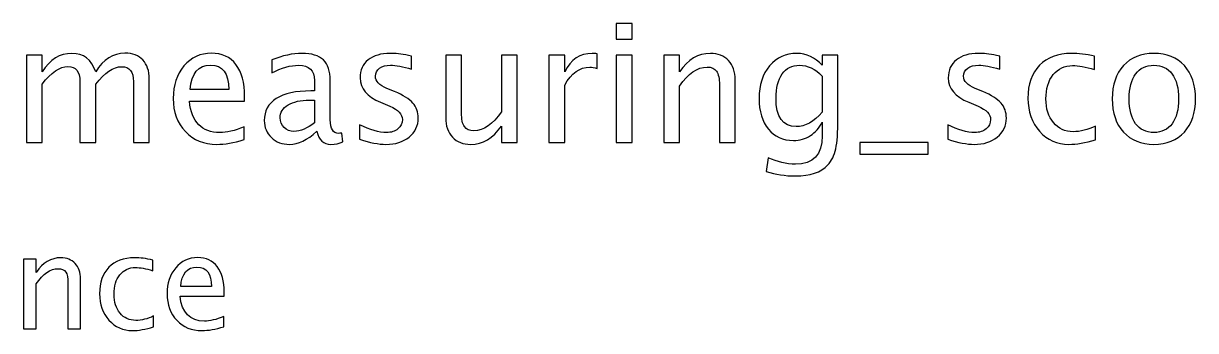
# Model space of a CAD drawing. Header units: centimetres. Extents: x -42.9 to 42.9, y -9 to 28.7.
# Drawn here: x 4.71 to 23.55, y 23.65 to 28.58 of the extents above; entities that cross this region are included whole.
import ezdxf

# ---------------------------------------------------------------- set-up
doc = ezdxf.new("R2010")
doc.units = ezdxf.units.CM
doc.header["$MEASUREMENT"] = 0
doc.layers.add('Layer 1', color=7, linetype='Continuous')

msp = doc.modelspace()

# ---------------------------------------------------------------- linework, layer by layer
at = {"layer": 'Layer 1'}
for points, knots in [([(14.23856, 28.32938), (14.23856, 28.32938), (14.23856, 28.58338), (14.23856, 28.58338), (14.23856, 28.58338), (14.23856, 28.58338), (14.49256, 28.58338), (14.49256, 28.58338), (14.49256, 28.58338), (14.49256, 28.58338), (14.49256, 28.32938), (14.49256, 28.32938), (14.49256, 28.32938), (14.49256, 28.32938), (14.23856, 28.32938), (14.23856, 28.32938)], [0, 0, 0, 0, 0.2, 0.2, 0.2, 0.2, 0.4, 0.4, 0.4, 0.4, 0.6, 0.6, 0.6, 0.6, 1, 1, 1, 1]), ([(4.75943, 26.67044), (4.75943, 26.67044), (4.75943, 28.07273), (4.75943, 28.07273), (4.75943, 28.07273), (4.75943, 28.07273), (5.01343, 28.07273), (5.01343, 28.07273), (5.01343, 28.07273), (5.01343, 28.07273), (5.01343, 27.80771), (5.01343, 27.80771), (5.01343, 27.80771), (5.13734, 28.00394), (5.29609, 28.10183), (5.49056, 28.10183), (5.49056, 28.10183), (5.67797, 28.10183), (5.80541, 28.00394), (5.87332, 27.80771), (5.87332, 27.80771), (5.99371, 28.0057), (6.1507, 28.10448), (6.3434, 28.10448), (6.3434, 28.10448), (6.46643, 28.10448), (6.56212, 28.06832), (6.63047, 27.99556), (6.63047, 27.99556), (6.69882, 27.9228), (6.73322, 27.82094), (6.73322, 27.68997), (6.73322, 27.68997), (6.73322, 27.68997), (6.73322, 26.67044), (6.73322, 26.67044), (6.73322, 26.67044), (6.73322, 26.67044), (6.47922, 26.67044), (6.47922, 26.67044), (6.47922, 26.67044), (6.47922, 26.67044), (6.47922, 27.64807), (6.47922, 27.64807), (6.47922, 27.64807), (6.47922, 27.80771), (6.41572, 27.88752), (6.28872, 27.88752), (6.28872, 27.88752), (6.15687, 27.88752), (6.0184, 27.79448), (5.87332, 27.60795), (5.87332, 27.60795), (5.87332, 27.60795), (5.87332, 26.67044), (5.87332, 26.67044), (5.87332, 26.67044), (5.87332, 26.67044), (5.61932, 26.67044), (5.61932, 26.67044), (5.61932, 26.67044), (5.61932, 26.67044), (5.61932, 27.64896), (5.61932, 27.64896), (5.61932, 27.64896), (5.61932, 27.80991), (5.55494, 27.89017), (5.42574, 27.89017), (5.42574, 27.89017), (5.29742, 27.89017), (5.15983, 27.79668), (5.01343, 27.60927), (5.01343, 27.60927), (5.01343, 27.60927), (5.01343, 26.67044), (5.01343, 26.67044), (5.01343, 26.67044), (5.01343, 26.67044), (4.75943, 26.67044), (4.75943, 26.67044)], [0, 0, 0, 0, 0.04761905, 0.04761905, 0.04761905, 0.04761905, 0.0952381, 0.0952381, 0.0952381, 0.0952381, 0.14285714, 0.14285714, 0.14285714, 0.14285714, 0.19047619, 0.19047619, 0.19047619, 0.19047619, 0.23809524, 0.23809524, 0.23809524, 0.23809524, 0.28571429, 0.28571429, 0.28571429, 0.28571429, 0.33333333, 0.33333333, 0.33333333, 0.33333333, 0.38095238, 0.38095238, 0.38095238, 0.38095238, 0.42857143, 0.42857143, 0.42857143, 0.42857143, 0.47619048, 0.47619048, 0.47619048, 0.47619048, 0.52380952, 0.52380952, 0.52380952, 0.52380952, 0.57142857, 0.57142857, 0.57142857, 0.57142857, 0.61904762, 0.61904762, 0.61904762, 0.61904762, 0.66666667, 0.66666667, 0.66666667, 0.66666667, 0.71428571, 0.71428571, 0.71428571, 0.71428571, 0.76190476, 0.76190476, 0.76190476, 0.76190476, 0.80952381, 0.80952381, 0.80952381, 0.80952381, 0.85714286, 0.85714286, 0.85714286, 0.85714286, 0.9047619, 0.9047619, 0.9047619, 0.9047619, 1, 1, 1, 1]), ([(8.25898, 26.71542), (8.08832, 26.66427), (7.94236, 26.63869), (7.82065, 26.63869), (7.82065, 26.63869), (7.61295, 26.63869), (7.44406, 26.70748), (7.31398, 26.84462), (7.31398, 26.84462), (7.18389, 26.98177), (7.11862, 27.15948), (7.11862, 27.3782), (7.11862, 27.3782), (7.11862, 27.59031), (7.17595, 27.76449), (7.29104, 27.90075), (7.29104, 27.90075), (7.40614, 28.03657), (7.55342, 28.10448), (7.7329, 28.10448), (7.7329, 28.10448), (7.90267, 28.10448), (8.03408, 28.04407), (8.12669, 27.92324), (8.12669, 27.92324), (8.21929, 27.80241), (8.26559, 27.63132), (8.26559, 27.40951), (8.26559, 27.40951), (8.26559, 27.40951), (8.26427, 27.3319), (8.26427, 27.3319), (8.26427, 27.3319), (8.26427, 27.3319), (7.37792, 27.3319), (7.37792, 27.3319), (7.37792, 27.3319), (7.41496, 26.99676), (7.57856, 26.82919), (7.86828, 26.82919), (7.86828, 26.82919), (7.97455, 26.82919), (8.10464, 26.85918), (8.25898, 26.91915), (8.25898, 26.91915), (8.25898, 26.91915), (8.25898, 26.71542), (8.25898, 26.71542)], [0, 0, 0, 0, 0.07692308, 0.07692308, 0.07692308, 0.07692308, 0.15384615, 0.15384615, 0.15384615, 0.15384615, 0.23076923, 0.23076923, 0.23076923, 0.23076923, 0.30769231, 0.30769231, 0.30769231, 0.30769231, 0.38461538, 0.38461538, 0.38461538, 0.38461538, 0.46153846, 0.46153846, 0.46153846, 0.46153846, 0.53846154, 0.53846154, 0.53846154, 0.53846154, 0.61538462, 0.61538462, 0.61538462, 0.61538462, 0.69230769, 0.69230769, 0.69230769, 0.69230769, 0.76923077, 0.76923077, 0.76923077, 0.76923077, 0.84615385, 0.84615385, 0.84615385, 0.84615385, 1, 1, 1, 1]), ([(9.42667, 26.84903), (9.2741, 26.7088), (9.12725, 26.63869), (8.98614, 26.63869), (8.98614, 26.63869), (8.87017, 26.63869), (8.77359, 26.67485), (8.69731, 26.74761), (8.69731, 26.74761), (8.62058, 26.82037), (8.58221, 26.91209), (8.58221, 27.02278), (8.58221, 27.02278), (8.58221, 27.17579), (8.64659, 27.29353), (8.77536, 27.37555), (8.77536, 27.37555), (8.90412, 27.45757), (9.08889, 27.49858), (9.32966, 27.49858), (9.32966, 27.49858), (9.32966, 27.49858), (9.38919, 27.49858), (9.38919, 27.49858), (9.38919, 27.49858), (9.38919, 27.49858), (9.38919, 27.66748), (9.38919, 27.66748), (9.38919, 27.66748), (9.38919, 27.8302), (9.30452, 27.91133), (9.13475, 27.91133), (9.13475, 27.91133), (9.00334, 27.91133), (8.85958, 27.86988), (8.70392, 27.78698), (8.70392, 27.78698), (8.70392, 27.78698), (8.70392, 27.996), (8.70392, 27.996), (8.70392, 27.996), (8.87502, 28.06656), (9.03641, 28.10183), (9.18767, 28.10183), (9.18767, 28.10183), (9.34333, 28.10183), (9.45842, 28.06656), (9.53206, 27.99556), (9.53206, 27.99556), (9.60615, 27.92456), (9.64319, 27.8152), (9.64319, 27.66748), (9.64319, 27.66748), (9.64319, 27.66748), (9.64319, 27.0338), (9.64319, 27.0338), (9.64319, 27.0338), (9.64319, 26.88872), (9.68773, 26.81596), (9.77724, 26.81596), (9.77724, 26.81596), (9.78827, 26.81596), (9.80458, 26.81772), (9.82619, 26.82125), (9.82619, 26.82125), (9.82619, 26.82125), (9.84427, 26.68014), (9.84427, 26.68014), (9.84427, 26.68014), (9.78651, 26.65236), (9.72301, 26.63869), (9.65333, 26.63869), (9.65333, 26.63869), (9.53471, 26.63869), (9.4593, 26.7088), (9.42667, 26.84903)], [0, 0, 0, 0, 0.05, 0.05, 0.05, 0.05, 0.1, 0.1, 0.1, 0.1, 0.15, 0.15, 0.15, 0.15, 0.2, 0.2, 0.2, 0.2, 0.25, 0.25, 0.25, 0.25, 0.3, 0.3, 0.3, 0.3, 0.35, 0.35, 0.35, 0.35, 0.4, 0.4, 0.4, 0.4, 0.45, 0.45, 0.45, 0.45, 0.5, 0.5, 0.5, 0.5, 0.55, 0.55, 0.55, 0.55, 0.6, 0.6, 0.6, 0.6, 0.65, 0.65, 0.65, 0.65, 0.7, 0.7, 0.7, 0.7, 0.75, 0.75, 0.75, 0.75, 0.8, 0.8, 0.8, 0.8, 0.85, 0.85, 0.85, 0.85, 0.9, 0.9, 0.9, 0.9, 1, 1, 1, 1]), ([(10.11459, 26.72071), (10.11459, 26.72071), (10.11459, 26.95354), (10.11459, 26.95354), (10.11459, 26.95354), (10.28084, 26.87064), (10.42503, 26.82919), (10.54806, 26.82919), (10.54806, 26.82919), (10.62127, 26.82919), (10.68212, 26.84903), (10.73019, 26.88872), (10.73019, 26.88872), (10.77825, 26.92797), (10.8025, 26.97736), (10.8025, 27.03689), (10.8025, 27.03689), (10.8025, 27.12376), (10.73504, 27.19564), (10.6001, 27.25252), (10.6001, 27.25252), (10.6001, 27.25252), (10.45149, 27.31558), (10.45149, 27.31558), (10.45149, 27.31558), (10.23233, 27.40642), (10.12253, 27.53783), (10.12253, 27.70849), (10.12253, 27.70849), (10.12253, 27.83064), (10.16574, 27.92677), (10.25217, 27.99688), (10.25217, 27.99688), (10.3386, 28.067), (10.45722, 28.10183), (10.6076, 28.10183), (10.6076, 28.10183), (10.68565, 28.10183), (10.78266, 28.09125), (10.89775, 28.06964), (10.89775, 28.06964), (10.89775, 28.06964), (10.95067, 28.0595), (10.95067, 28.0595), (10.95067, 28.0595), (10.95067, 28.0595), (10.95067, 27.84783), (10.95067, 27.84783), (10.95067, 27.84783), (10.80912, 27.89017), (10.69623, 27.91133), (10.612, 27.91133), (10.612, 27.91133), (10.53792, 27.91133), (10.47927, 27.89502), (10.43473, 27.86283), (10.43473, 27.86283), (10.39064, 27.83064), (10.36859, 27.78742), (10.36859, 27.73318), (10.36859, 27.73318), (10.36859, 27.65689), (10.43032, 27.59207), (10.55424, 27.5396), (10.55424, 27.5396), (10.55424, 27.5396), (10.67639, 27.488), (10.67639, 27.488), (10.67639, 27.488), (10.81485, 27.42979), (10.91275, 27.36806), (10.97007, 27.30323), (10.97007, 27.30323), (11.02784, 27.23841), (11.0565, 27.15727), (11.0565, 27.06026), (11.0565, 27.06026), (11.0565, 26.93723), (11.008, 26.83625), (10.91054, 26.75731), (10.91054, 26.75731), (10.81353, 26.67838), (10.68917, 26.63869), (10.53792, 26.63869), (10.53792, 26.63869), (10.42151, 26.63869), (10.28084, 26.66603), (10.11459, 26.72071)], [0, 0, 0, 0, 0.04347826, 0.04347826, 0.04347826, 0.04347826, 0.08695652, 0.08695652, 0.08695652, 0.08695652, 0.13043478, 0.13043478, 0.13043478, 0.13043478, 0.17391304, 0.17391304, 0.17391304, 0.17391304, 0.2173913, 0.2173913, 0.2173913, 0.2173913, 0.26086957, 0.26086957, 0.26086957, 0.26086957, 0.30434783, 0.30434783, 0.30434783, 0.30434783, 0.34782609, 0.34782609, 0.34782609, 0.34782609, 0.39130435, 0.39130435, 0.39130435, 0.39130435, 0.43478261, 0.43478261, 0.43478261, 0.43478261, 0.47826087, 0.47826087, 0.47826087, 0.47826087, 0.52173913, 0.52173913, 0.52173913, 0.52173913, 0.56521739, 0.56521739, 0.56521739, 0.56521739, 0.60869565, 0.60869565, 0.60869565, 0.60869565, 0.65217391, 0.65217391, 0.65217391, 0.65217391, 0.69565217, 0.69565217, 0.69565217, 0.69565217, 0.73913043, 0.73913043, 0.73913043, 0.73913043, 0.7826087, 0.7826087, 0.7826087, 0.7826087, 0.82608696, 0.82608696, 0.82608696, 0.82608696, 0.86956522, 0.86956522, 0.86956522, 0.86956522, 0.91304348, 0.91304348, 0.91304348, 0.91304348, 1, 1, 1, 1]), ([(12.39221, 26.67044), (12.39221, 26.67044), (12.39221, 26.93414), (12.39221, 26.93414), (12.39221, 26.93414), (12.25683, 26.73703), (12.09234, 26.63869), (11.8992, 26.63869), (11.8992, 26.63869), (11.77661, 26.63869), (11.67915, 26.67705), (11.60683, 26.75422), (11.60683, 26.75422), (11.53407, 26.83139), (11.49791, 26.93502), (11.49791, 27.06599), (11.49791, 27.06599), (11.49791, 27.06599), (11.49791, 28.07273), (11.49791, 28.07273), (11.49791, 28.07273), (11.49791, 28.07273), (11.75191, 28.07273), (11.75191, 28.07273), (11.75191, 28.07273), (11.75191, 28.07273), (11.75191, 27.14889), (11.75191, 27.14889), (11.75191, 27.14889), (11.75191, 27.0435), (11.76735, 26.96898), (11.79778, 26.92488), (11.79778, 26.92488), (11.82864, 26.88034), (11.8798, 26.85829), (11.95167, 26.85829), (11.95167, 26.85829), (12.1069, 26.85829), (12.25418, 26.96016), (12.39221, 27.16433), (12.39221, 27.16433), (12.39221, 27.16433), (12.39221, 28.07273), (12.39221, 28.07273), (12.39221, 28.07273), (12.39221, 28.07273), (12.6462, 28.07273), (12.6462, 28.07273), (12.6462, 28.07273), (12.6462, 28.07273), (12.6462, 26.67044), (12.6462, 26.67044), (12.6462, 26.67044), (12.6462, 26.67044), (12.39221, 26.67044), (12.39221, 26.67044)], [0, 0, 0, 0, 0.06666667, 0.06666667, 0.06666667, 0.06666667, 0.13333333, 0.13333333, 0.13333333, 0.13333333, 0.2, 0.2, 0.2, 0.2, 0.26666667, 0.26666667, 0.26666667, 0.26666667, 0.33333333, 0.33333333, 0.33333333, 0.33333333, 0.4, 0.4, 0.4, 0.4, 0.46666667, 0.46666667, 0.46666667, 0.46666667, 0.53333333, 0.53333333, 0.53333333, 0.53333333, 0.6, 0.6, 0.6, 0.6, 0.66666667, 0.66666667, 0.66666667, 0.66666667, 0.73333333, 0.73333333, 0.73333333, 0.73333333, 0.8, 0.8, 0.8, 0.8, 0.86666667, 0.86666667, 0.86666667, 0.86666667, 1, 1, 1, 1]), ([(13.15597, 26.67044), (13.15597, 26.67044), (13.15597, 28.07273), (13.15597, 28.07273), (13.15597, 28.07273), (13.15597, 28.07273), (13.40997, 28.07273), (13.40997, 28.07273), (13.40997, 28.07273), (13.40997, 28.07273), (13.40997, 27.80771), (13.40997, 27.80771), (13.40997, 27.80771), (13.51095, 28.00394), (13.65735, 28.10183), (13.84962, 28.10183), (13.84962, 28.10183), (13.87564, 28.10183), (13.90298, 28.09963), (13.9312, 28.09522), (13.9312, 28.09522), (13.9312, 28.09522), (13.9312, 27.85754), (13.9312, 27.85754), (13.9312, 27.85754), (13.8871, 27.87209), (13.8483, 27.87958), (13.81478, 27.87958), (13.81478, 27.87958), (13.65339, 27.87958), (13.51845, 27.78433), (13.40997, 27.59339), (13.40997, 27.59339), (13.40997, 27.59339), (13.40997, 26.67044), (13.40997, 26.67044), (13.40997, 26.67044), (13.40997, 26.67044), (13.15597, 26.67044), (13.15597, 26.67044)], [0, 0, 0, 0, 0.09090909, 0.09090909, 0.09090909, 0.09090909, 0.18181818, 0.18181818, 0.18181818, 0.18181818, 0.27272727, 0.27272727, 0.27272727, 0.27272727, 0.36363636, 0.36363636, 0.36363636, 0.36363636, 0.45454545, 0.45454545, 0.45454545, 0.45454545, 0.54545455, 0.54545455, 0.54545455, 0.54545455, 0.63636364, 0.63636364, 0.63636364, 0.63636364, 0.72727273, 0.72727273, 0.72727273, 0.72727273, 0.81818182, 0.81818182, 0.81818182, 0.81818182, 1, 1, 1, 1]), ([(14.23856, 26.67044), (14.23856, 26.67044), (14.23856, 28.07273), (14.23856, 28.07273), (14.23856, 28.07273), (14.23856, 28.07273), (14.49256, 28.07273), (14.49256, 28.07273), (14.49256, 28.07273), (14.49256, 28.07273), (14.49256, 26.67044), (14.49256, 26.67044), (14.49256, 26.67044), (14.49256, 26.67044), (14.23856, 26.67044), (14.23856, 26.67044)], [0, 0, 0, 0, 0.2, 0.2, 0.2, 0.2, 0.4, 0.4, 0.4, 0.4, 0.6, 0.6, 0.6, 0.6, 1, 1, 1, 1]), ([(15.0032, 26.67044), (15.0032, 26.67044), (15.0032, 28.07273), (15.0032, 28.07273), (15.0032, 28.07273), (15.0032, 28.07273), (15.2572, 28.07273), (15.2572, 28.07273), (15.2572, 28.07273), (15.2572, 28.07273), (15.2572, 27.80771), (15.2572, 27.80771), (15.2572, 27.80771), (15.3917, 28.00394), (15.55662, 28.10183), (15.75153, 28.10183), (15.75153, 28.10183), (15.87412, 28.10183), (15.97157, 28.06347), (16.04345, 27.9863), (16.04345, 27.9863), (16.11533, 27.90957), (16.15149, 27.80594), (16.15149, 27.6763), (16.15149, 27.6763), (16.15149, 27.6763), (16.15149, 26.67044), (16.15149, 26.67044), (16.15149, 26.67044), (16.15149, 26.67044), (15.89749, 26.67044), (15.89749, 26.67044), (15.89749, 26.67044), (15.89749, 26.67044), (15.89749, 27.59339), (15.89749, 27.59339), (15.89749, 27.59339), (15.89749, 27.69746), (15.88206, 27.77155), (15.85163, 27.81564), (15.85163, 27.81564), (15.82076, 27.86018), (15.77005, 27.88223), (15.69905, 27.88223), (15.69905, 27.88223), (15.54295, 27.88223), (15.39566, 27.78037), (15.2572, 27.57664), (15.2572, 27.57664), (15.2572, 27.57664), (15.2572, 26.67044), (15.2572, 26.67044), (15.2572, 26.67044), (15.2572, 26.67044), (15.0032, 26.67044), (15.0032, 26.67044)], [0, 0, 0, 0, 0.06666667, 0.06666667, 0.06666667, 0.06666667, 0.13333333, 0.13333333, 0.13333333, 0.13333333, 0.2, 0.2, 0.2, 0.2, 0.26666667, 0.26666667, 0.26666667, 0.26666667, 0.33333333, 0.33333333, 0.33333333, 0.33333333, 0.4, 0.4, 0.4, 0.4, 0.46666667, 0.46666667, 0.46666667, 0.46666667, 0.53333333, 0.53333333, 0.53333333, 0.53333333, 0.6, 0.6, 0.6, 0.6, 0.66666667, 0.66666667, 0.66666667, 0.66666667, 0.73333333, 0.73333333, 0.73333333, 0.73333333, 0.8, 0.8, 0.8, 0.8, 0.86666667, 0.86666667, 0.86666667, 0.86666667, 1, 1, 1, 1]), ([(16.65067, 26.20477), (16.65067, 26.20477), (16.68066, 26.42438), (16.68066, 26.42438), (16.68066, 26.42438), (16.82794, 26.35559), (16.9739, 26.32119), (17.1181, 26.32119), (17.1181, 26.32119), (17.40429, 26.32119), (17.54761, 26.47288), (17.54761, 26.77583), (17.54761, 26.77583), (17.54761, 26.77583), (17.54761, 26.99632), (17.54761, 26.99632), (17.54761, 26.99632), (17.50351, 26.90327), (17.44089, 26.83139), (17.35931, 26.7798), (17.35931, 26.7798), (17.27773, 26.72821), (17.18689, 26.70219), (17.08679, 26.70219), (17.08679, 26.70219), (16.91702, 26.70219), (16.78252, 26.76304), (16.6833, 26.88475), (16.6833, 26.88475), (16.58408, 27.00646), (16.53425, 27.17138), (16.53425, 27.37952), (16.53425, 27.37952), (16.53425, 27.59251), (16.5907, 27.76625), (16.70359, 27.90075), (16.70359, 27.90075), (16.81692, 28.03481), (16.96288, 28.10183), (17.14235, 28.10183), (17.14235, 28.10183), (17.29934, 28.10183), (17.43472, 28.03833), (17.54761, 27.91089), (17.54761, 27.91089), (17.54761, 27.91089), (17.54761, 28.07273), (17.54761, 28.07273), (17.54761, 28.07273), (17.54761, 28.07273), (17.80161, 28.07273), (17.80161, 28.07273), (17.80161, 28.07273), (17.80161, 28.07273), (17.80161, 27.0532), (17.80161, 27.0532), (17.80161, 27.0532), (17.80161, 26.83404), (17.79014, 26.67176), (17.76721, 26.56637), (17.76721, 26.56637), (17.74472, 26.46098), (17.70151, 26.37455), (17.63889, 26.30752), (17.63889, 26.30752), (17.52776, 26.18978), (17.35402, 26.13069), (17.1181, 26.13069), (17.1181, 26.13069), (16.95626, 26.13069), (16.8006, 26.15539), (16.65067, 26.20477)], [0, 0, 0, 0, 0.05263158, 0.05263158, 0.05263158, 0.05263158, 0.10526316, 0.10526316, 0.10526316, 0.10526316, 0.15789474, 0.15789474, 0.15789474, 0.15789474, 0.21052632, 0.21052632, 0.21052632, 0.21052632, 0.26315789, 0.26315789, 0.26315789, 0.26315789, 0.31578947, 0.31578947, 0.31578947, 0.31578947, 0.36842105, 0.36842105, 0.36842105, 0.36842105, 0.42105263, 0.42105263, 0.42105263, 0.42105263, 0.47368421, 0.47368421, 0.47368421, 0.47368421, 0.52631579, 0.52631579, 0.52631579, 0.52631579, 0.57894737, 0.57894737, 0.57894737, 0.57894737, 0.63157895, 0.63157895, 0.63157895, 0.63157895, 0.68421053, 0.68421053, 0.68421053, 0.68421053, 0.73684211, 0.73684211, 0.73684211, 0.73684211, 0.78947368, 0.78947368, 0.78947368, 0.78947368, 0.84210526, 0.84210526, 0.84210526, 0.84210526, 0.89473684, 0.89473684, 0.89473684, 0.89473684, 1, 1, 1, 1]), ([(19.56769, 26.72071), (19.56769, 26.72071), (19.56769, 26.95354), (19.56769, 26.95354), (19.56769, 26.95354), (19.73394, 26.87064), (19.87813, 26.82919), (20.00116, 26.82919), (20.00116, 26.82919), (20.07437, 26.82919), (20.13522, 26.84903), (20.18329, 26.88872), (20.18329, 26.88872), (20.23135, 26.92797), (20.2556, 26.97736), (20.2556, 27.03689), (20.2556, 27.03689), (20.2556, 27.12376), (20.18814, 27.19564), (20.0532, 27.25252), (20.0532, 27.25252), (20.0532, 27.25252), (19.90459, 27.31558), (19.90459, 27.31558), (19.90459, 27.31558), (19.68543, 27.40642), (19.57563, 27.53783), (19.57563, 27.70849), (19.57563, 27.70849), (19.57563, 27.83064), (19.61884, 27.92677), (19.70527, 27.99688), (19.70527, 27.99688), (19.7917, 28.067), (19.91032, 28.10183), (20.0607, 28.10183), (20.0607, 28.10183), (20.13875, 28.10183), (20.23576, 28.09125), (20.35085, 28.06964), (20.35085, 28.06964), (20.35085, 28.06964), (20.40377, 28.0595), (20.40377, 28.0595), (20.40377, 28.0595), (20.40377, 28.0595), (20.40377, 27.84783), (20.40377, 27.84783), (20.40377, 27.84783), (20.26222, 27.89017), (20.14933, 27.91133), (20.0651, 27.91133), (20.0651, 27.91133), (19.99102, 27.91133), (19.93237, 27.89502), (19.88783, 27.86283), (19.88783, 27.86283), (19.84374, 27.83064), (19.82169, 27.78742), (19.82169, 27.73318), (19.82169, 27.73318), (19.82169, 27.65689), (19.88342, 27.59207), (20.00734, 27.5396), (20.00734, 27.5396), (20.00734, 27.5396), (20.12949, 27.488), (20.12949, 27.488), (20.12949, 27.488), (20.26795, 27.42979), (20.36585, 27.36806), (20.42317, 27.30323), (20.42317, 27.30323), (20.48094, 27.23841), (20.5096, 27.15727), (20.5096, 27.06026), (20.5096, 27.06026), (20.5096, 26.93723), (20.4611, 26.83625), (20.36364, 26.75731), (20.36364, 26.75731), (20.26663, 26.67838), (20.14227, 26.63869), (19.99102, 26.63869), (19.99102, 26.63869), (19.87461, 26.63869), (19.73394, 26.66603), (19.56769, 26.72071)], [0, 0, 0, 0, 0.04347826, 0.04347826, 0.04347826, 0.04347826, 0.08695652, 0.08695652, 0.08695652, 0.08695652, 0.13043478, 0.13043478, 0.13043478, 0.13043478, 0.17391304, 0.17391304, 0.17391304, 0.17391304, 0.2173913, 0.2173913, 0.2173913, 0.2173913, 0.26086957, 0.26086957, 0.26086957, 0.26086957, 0.30434783, 0.30434783, 0.30434783, 0.30434783, 0.34782609, 0.34782609, 0.34782609, 0.34782609, 0.39130435, 0.39130435, 0.39130435, 0.39130435, 0.43478261, 0.43478261, 0.43478261, 0.43478261, 0.47826087, 0.47826087, 0.47826087, 0.47826087, 0.52173913, 0.52173913, 0.52173913, 0.52173913, 0.56521739, 0.56521739, 0.56521739, 0.56521739, 0.60869565, 0.60869565, 0.60869565, 0.60869565, 0.65217391, 0.65217391, 0.65217391, 0.65217391, 0.69565217, 0.69565217, 0.69565217, 0.69565217, 0.73913043, 0.73913043, 0.73913043, 0.73913043, 0.7826087, 0.7826087, 0.7826087, 0.7826087, 0.82608696, 0.82608696, 0.82608696, 0.82608696, 0.86956522, 0.86956522, 0.86956522, 0.86956522, 0.91304348, 0.91304348, 0.91304348, 0.91304348, 1, 1, 1, 1]), ([(21.94056, 26.71277), (21.77607, 26.66338), (21.63408, 26.63869), (21.51458, 26.63869), (21.51458, 26.63869), (21.32496, 26.63869), (21.16797, 26.7088), (21.04318, 26.84859), (21.04318, 26.84859), (20.91838, 26.98882), (20.85576, 27.16565), (20.85576, 27.37864), (20.85576, 27.37864), (20.85576, 27.60618), (20.9175, 27.78389), (21.04097, 27.91089), (21.04097, 27.91089), (21.16444, 28.03833), (21.33686, 28.10183), (21.55823, 28.10183), (21.55823, 28.10183), (21.66715, 28.10183), (21.78974, 28.08684), (21.92468, 28.05685), (21.92468, 28.05685), (21.92468, 28.05685), (21.92468, 27.84254), (21.92468, 27.84254), (21.92468, 27.84254), (21.78136, 27.88488), (21.66451, 27.90604), (21.57455, 27.90604), (21.57455, 27.90604), (21.44402, 27.90604), (21.33951, 27.85709), (21.26146, 27.75964), (21.26146, 27.75964), (21.18341, 27.66219), (21.14416, 27.5321), (21.14416, 27.36982), (21.14416, 27.36982), (21.14416, 27.21239), (21.18473, 27.08539), (21.26543, 26.98794), (21.26543, 26.98794), (21.34613, 26.89093), (21.45152, 26.84242), (21.58249, 26.84242), (21.58249, 26.84242), (21.69846, 26.84242), (21.81752, 26.87241), (21.94056, 26.93238), (21.94056, 26.93238), (21.94056, 26.93238), (21.94056, 26.71277), (21.94056, 26.71277)], [0, 0, 0, 0, 0.06666667, 0.06666667, 0.06666667, 0.06666667, 0.13333333, 0.13333333, 0.13333333, 0.13333333, 0.2, 0.2, 0.2, 0.2, 0.26666667, 0.26666667, 0.26666667, 0.26666667, 0.33333333, 0.33333333, 0.33333333, 0.33333333, 0.4, 0.4, 0.4, 0.4, 0.46666667, 0.46666667, 0.46666667, 0.46666667, 0.53333333, 0.53333333, 0.53333333, 0.53333333, 0.6, 0.6, 0.6, 0.6, 0.66666667, 0.66666667, 0.66666667, 0.66666667, 0.73333333, 0.73333333, 0.73333333, 0.73333333, 0.8, 0.8, 0.8, 0.8, 0.86666667, 0.86666667, 0.86666667, 0.86666667, 1, 1, 1, 1]), ([(22.88027, 26.63869), (22.67434, 26.63869), (22.51118, 26.70439), (22.39123, 26.8358), (22.39123, 26.8358), (22.27085, 26.96721), (22.21087, 27.14581), (22.21087, 27.37114), (22.21087, 27.37114), (22.21087, 27.59604), (22.27085, 27.77419), (22.39123, 27.90516), (22.39123, 27.90516), (22.51118, 28.03613), (22.67434, 28.10183), (22.88027, 28.10183), (22.88027, 28.10183), (23.0862, 28.10183), (23.24936, 28.03613), (23.36931, 27.90516), (23.36931, 27.90516), (23.48969, 27.77419), (23.54966, 27.59604), (23.54966, 27.37114), (23.54966, 27.37114), (23.54966, 27.14581), (23.48969, 26.96721), (23.36931, 26.8358), (23.36931, 26.8358), (23.24936, 26.70439), (23.0862, 26.63869), (22.88027, 26.63869)], [0, 0, 0, 0, 0.11111111, 0.11111111, 0.11111111, 0.11111111, 0.22222222, 0.22222222, 0.22222222, 0.22222222, 0.33333333, 0.33333333, 0.33333333, 0.33333333, 0.44444444, 0.44444444, 0.44444444, 0.44444444, 0.55555556, 0.55555556, 0.55555556, 0.55555556, 0.66666667, 0.66666667, 0.66666667, 0.66666667, 0.77777778, 0.77777778, 0.77777778, 0.77777778, 1, 1, 1, 1]), ([(7.39115, 27.5224), (7.39115, 27.5224), (8.01027, 27.5224), (8.01027, 27.5224), (8.01027, 27.5224), (8.01027, 27.78345), (7.91281, 27.91398), (7.71835, 27.91398), (7.71835, 27.91398), (7.52255, 27.91398), (7.41363, 27.78345), (7.39115, 27.5224)], [0, 0, 0, 0, 0.25, 0.25, 0.25, 0.25, 0.5, 0.5, 0.5, 0.5, 1, 1, 1, 1]), ([(17.54761, 27.15551), (17.54761, 27.15551), (17.54761, 27.73715), (17.54761, 27.73715), (17.54761, 27.73715), (17.4356, 27.85313), (17.31345, 27.91133), (17.1816, 27.91133), (17.1816, 27.91133), (17.0643, 27.91133), (16.97258, 27.86459), (16.90643, 27.77066), (16.90643, 27.77066), (16.83985, 27.67718), (16.80678, 27.54709), (16.80678, 27.38129), (16.80678, 27.38129), (16.80678, 27.07657), (16.91481, 26.92444), (17.13133, 26.92444), (17.13133, 26.92444), (17.27861, 26.92444), (17.41752, 27.00161), (17.54761, 27.15551)], [0, 0, 0, 0, 0.14285714, 0.14285714, 0.14285714, 0.14285714, 0.28571429, 0.28571429, 0.28571429, 0.28571429, 0.42857143, 0.42857143, 0.42857143, 0.42857143, 0.57142857, 0.57142857, 0.57142857, 0.57142857, 0.71428571, 0.71428571, 0.71428571, 0.71428571, 1, 1, 1, 1]), ([(22.87983, 26.82919), (23.00551, 26.82919), (23.1034, 26.87637), (23.17307, 26.97118), (23.17307, 26.97118), (23.24231, 27.06555), (23.27714, 27.19917), (23.27714, 27.37114), (23.27714, 27.37114), (23.27714, 27.54268), (23.24231, 27.67586), (23.17307, 27.77022), (23.17307, 27.77022), (23.1034, 27.86415), (23.00551, 27.91133), (22.87983, 27.91133), (22.87983, 27.91133), (22.75371, 27.91133), (22.65582, 27.86415), (22.58702, 27.77022), (22.58702, 27.77022), (22.51779, 27.67586), (22.4834, 27.54268), (22.4834, 27.37114), (22.4834, 27.37114), (22.4834, 27.19917), (22.51779, 27.06555), (22.58702, 26.97118), (22.58702, 26.97118), (22.65582, 26.87637), (22.75371, 26.82919), (22.87983, 26.82919)], [0, 0, 0, 0, 0.11111111, 0.11111111, 0.11111111, 0.11111111, 0.22222222, 0.22222222, 0.22222222, 0.22222222, 0.33333333, 0.33333333, 0.33333333, 0.33333333, 0.44444444, 0.44444444, 0.44444444, 0.44444444, 0.55555556, 0.55555556, 0.55555556, 0.55555556, 0.66666667, 0.66666667, 0.66666667, 0.66666667, 0.77777778, 0.77777778, 0.77777778, 0.77777778, 1, 1, 1, 1]), ([(9.38919, 26.9875), (9.38919, 26.9875), (9.38919, 27.34777), (9.38919, 27.34777), (9.38919, 27.34777), (9.38919, 27.34777), (9.30761, 27.35042), (9.30761, 27.35042), (9.30761, 27.35042), (9.1665, 27.35042), (9.05273, 27.3244), (8.96586, 27.27237), (8.96586, 27.27237), (8.87943, 27.21989), (8.83621, 27.15066), (8.83621, 27.06423), (8.83621, 27.06423), (8.83621, 27.00381), (8.85782, 26.95266), (8.90059, 26.91077), (8.90059, 26.91077), (8.94381, 26.86888), (8.99628, 26.84771), (9.05846, 26.84771), (9.05846, 26.84771), (9.16429, 26.84771), (9.27454, 26.89445), (9.38919, 26.9875)], [0, 0, 0, 0, 0.125, 0.125, 0.125, 0.125, 0.25, 0.25, 0.25, 0.25, 0.375, 0.375, 0.375, 0.375, 0.5, 0.5, 0.5, 0.5, 0.625, 0.625, 0.625, 0.625, 0.75, 0.75, 0.75, 0.75, 1, 1, 1, 1]), ([(18.15217, 26.47994), (18.15217, 26.47994), (18.15217, 26.67044), (18.15217, 26.67044), (18.15217, 26.67044), (18.15217, 26.67044), (19.25284, 26.67044), (19.25284, 26.67044), (19.25284, 26.67044), (19.25284, 26.67044), (19.25284, 26.47994), (19.25284, 26.47994), (19.25284, 26.47994), (19.25284, 26.47994), (18.15217, 26.47994), (18.15217, 26.47994)], [0, 0, 0, 0, 0.2, 0.2, 0.2, 0.2, 0.4, 0.4, 0.4, 0.4, 0.6, 0.6, 0.6, 0.6, 1, 1, 1, 1]), ([(4.71138, 23.67044), (4.71138, 23.67044), (4.71138, 24.79228), (4.71138, 24.79228), (4.71138, 24.79228), (4.71138, 24.79228), (4.91458, 24.79228), (4.91458, 24.79228), (4.91458, 24.79228), (4.91458, 24.79228), (4.91458, 24.58026), (4.91458, 24.58026), (4.91458, 24.58026), (5.02218, 24.73724), (5.15412, 24.81556), (5.31005, 24.81556), (5.31005, 24.81556), (5.40812, 24.81556), (5.48608, 24.78487), (5.54358, 24.72313), (5.54358, 24.72313), (5.60109, 24.66175), (5.63002, 24.57884), (5.63002, 24.47513), (5.63002, 24.47513), (5.63002, 24.47513), (5.63002, 23.67044), (5.63002, 23.67044), (5.63002, 23.67044), (5.63002, 23.67044), (5.42681, 23.67044), (5.42681, 23.67044), (5.42681, 23.67044), (5.42681, 23.67044), (5.42681, 24.40881), (5.42681, 24.40881), (5.42681, 24.40881), (5.42681, 24.49206), (5.41447, 24.55133), (5.39013, 24.58661), (5.39013, 24.58661), (5.36543, 24.62224), (5.32486, 24.63987), (5.26806, 24.63987), (5.26806, 24.63987), (5.14318, 24.63987), (5.02535, 24.55838), (4.91458, 24.3954), (4.91458, 24.3954), (4.91458, 24.3954), (4.91458, 23.67044), (4.91458, 23.67044), (4.91458, 23.67044), (4.91458, 23.67044), (4.71138, 23.67044), (4.71138, 23.67044)], [0, 0, 0, 0, 0.06666667, 0.06666667, 0.06666667, 0.06666667, 0.13333333, 0.13333333, 0.13333333, 0.13333333, 0.2, 0.2, 0.2, 0.2, 0.26666667, 0.26666667, 0.26666667, 0.26666667, 0.33333333, 0.33333333, 0.33333333, 0.33333333, 0.4, 0.4, 0.4, 0.4, 0.46666667, 0.46666667, 0.46666667, 0.46666667, 0.53333333, 0.53333333, 0.53333333, 0.53333333, 0.6, 0.6, 0.6, 0.6, 0.66666667, 0.66666667, 0.66666667, 0.66666667, 0.73333333, 0.73333333, 0.73333333, 0.73333333, 0.8, 0.8, 0.8, 0.8, 0.86666667, 0.86666667, 0.86666667, 0.86666667, 1, 1, 1, 1]), ([(6.80406, 23.70431), (6.67248, 23.6648), (6.55888, 23.64504), (6.46328, 23.64504), (6.46328, 23.64504), (6.31159, 23.64504), (6.186, 23.70113), (6.08616, 23.81296), (6.08616, 23.81296), (5.98632, 23.92515), (5.93623, 24.06661), (5.93623, 24.237), (5.93623, 24.237), (5.93623, 24.41904), (5.98562, 24.56121), (6.0844, 24.66281), (6.0844, 24.66281), (6.18318, 24.76476), (6.32111, 24.81556), (6.49821, 24.81556), (6.49821, 24.81556), (6.58534, 24.81556), (6.68341, 24.80356), (6.79136, 24.77958), (6.79136, 24.77958), (6.79136, 24.77958), (6.79136, 24.60812), (6.79136, 24.60812), (6.79136, 24.60812), (6.67671, 24.64199), (6.58323, 24.65892), (6.51126, 24.65892), (6.51126, 24.65892), (6.40684, 24.65892), (6.32323, 24.61977), (6.26079, 24.5418), (6.26079, 24.5418), (6.19834, 24.46384), (6.16695, 24.35977), (6.16695, 24.22995), (6.16695, 24.22995), (6.16695, 24.104), (6.1994, 24.0024), (6.26396, 23.92444), (6.26396, 23.92444), (6.32852, 23.84683), (6.41283, 23.80802), (6.51761, 23.80802), (6.51761, 23.80802), (6.61039, 23.80802), (6.70564, 23.83201), (6.80406, 23.87999), (6.80406, 23.87999), (6.80406, 23.87999), (6.80406, 23.70431), (6.80406, 23.70431)], [0, 0, 0, 0, 0.06666667, 0.06666667, 0.06666667, 0.06666667, 0.13333333, 0.13333333, 0.13333333, 0.13333333, 0.2, 0.2, 0.2, 0.2, 0.26666667, 0.26666667, 0.26666667, 0.26666667, 0.33333333, 0.33333333, 0.33333333, 0.33333333, 0.4, 0.4, 0.4, 0.4, 0.46666667, 0.46666667, 0.46666667, 0.46666667, 0.53333333, 0.53333333, 0.53333333, 0.53333333, 0.6, 0.6, 0.6, 0.6, 0.66666667, 0.66666667, 0.66666667, 0.66666667, 0.73333333, 0.73333333, 0.73333333, 0.73333333, 0.8, 0.8, 0.8, 0.8, 0.86666667, 0.86666667, 0.86666667, 0.86666667, 1, 1, 1, 1]), ([(7.9326, 23.70642), (7.79608, 23.6655), (7.67931, 23.64504), (7.58194, 23.64504), (7.58194, 23.64504), (7.41578, 23.64504), (7.28067, 23.70007), (7.1766, 23.80979), (7.1766, 23.80979), (7.07253, 23.9195), (7.02032, 24.06167), (7.02032, 24.23665), (7.02032, 24.23665), (7.02032, 24.40634), (7.06618, 24.54568), (7.15826, 24.65469), (7.15826, 24.65469), (7.25033, 24.76335), (7.36816, 24.81768), (7.51174, 24.81768), (7.51174, 24.81768), (7.64756, 24.81768), (7.75269, 24.76934), (7.82677, 24.67268), (7.82677, 24.67268), (7.90085, 24.57602), (7.9379, 24.43914), (7.9379, 24.2617), (7.9379, 24.2617), (7.9379, 24.2617), (7.93684, 24.19961), (7.93684, 24.19961), (7.93684, 24.19961), (7.93684, 24.19961), (7.22775, 24.19961), (7.22775, 24.19961), (7.22775, 24.19961), (7.25739, 23.9315), (7.38827, 23.79744), (7.62004, 23.79744), (7.62004, 23.79744), (7.70506, 23.79744), (7.80913, 23.82143), (7.9326, 23.86941), (7.9326, 23.86941), (7.9326, 23.86941), (7.9326, 23.70642), (7.9326, 23.70642)], [0, 0, 0, 0, 0.07692308, 0.07692308, 0.07692308, 0.07692308, 0.15384615, 0.15384615, 0.15384615, 0.15384615, 0.23076923, 0.23076923, 0.23076923, 0.23076923, 0.30769231, 0.30769231, 0.30769231, 0.30769231, 0.38461538, 0.38461538, 0.38461538, 0.38461538, 0.46153846, 0.46153846, 0.46153846, 0.46153846, 0.53846154, 0.53846154, 0.53846154, 0.53846154, 0.61538462, 0.61538462, 0.61538462, 0.61538462, 0.69230769, 0.69230769, 0.69230769, 0.69230769, 0.76923077, 0.76923077, 0.76923077, 0.76923077, 0.84615385, 0.84615385, 0.84615385, 0.84615385, 1, 1, 1, 1]), ([(7.23834, 24.35201), (7.23834, 24.35201), (7.73364, 24.35201), (7.73364, 24.35201), (7.73364, 24.35201), (7.73364, 24.56085), (7.65567, 24.66527), (7.5001, 24.66527), (7.5001, 24.66527), (7.34347, 24.66527), (7.25633, 24.56085), (7.23834, 24.35201)], [0, 0, 0, 0, 0.25, 0.25, 0.25, 0.25, 0.5, 0.5, 0.5, 0.5, 1, 1, 1, 1])]:
    msp.add_open_spline(points, degree=3, knots=knots, dxfattribs=at)

doc.saveas('drawing.dxf')
